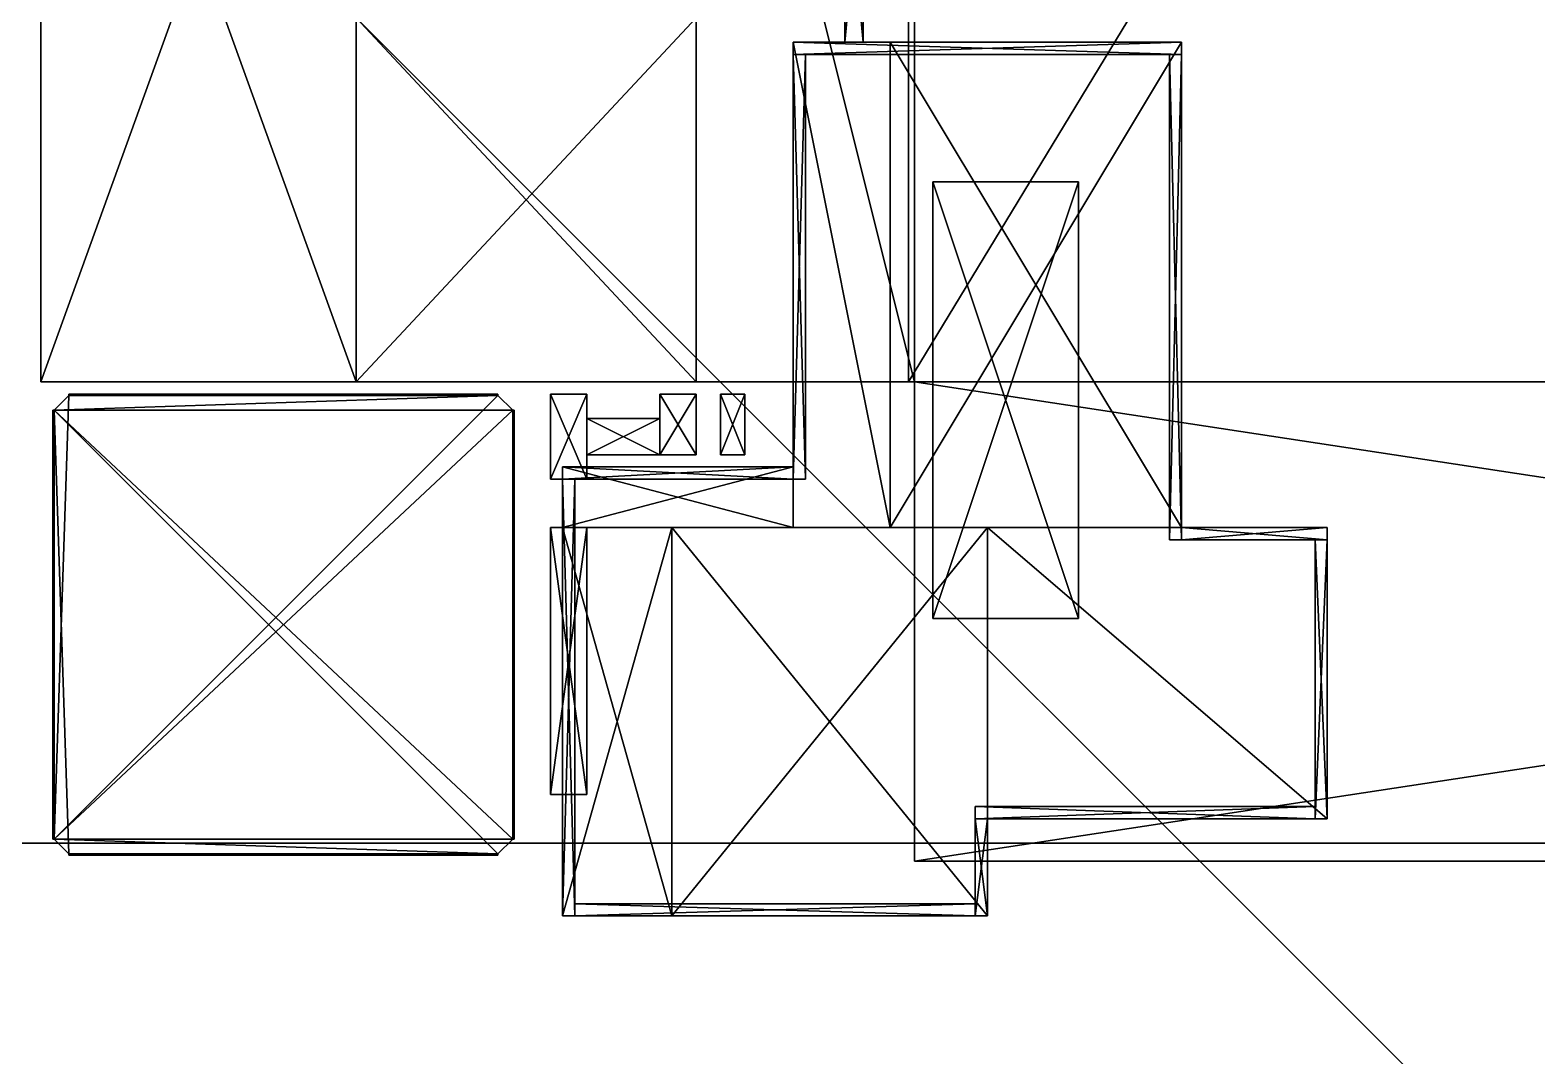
# Model space of a CAD drawing. Extents: x -6144 to 9632, y -5120 to 9632.
# Drawn here: x 8270.5 to 8767.1, y 7663.8 to 8002 of the extents above; entities that cross this region are included whole.
import ezdxf

# ---------------------------------------------------------------- set-up
doc = ezdxf.new("R2010")
doc.units = 0

msp = doc.modelspace()

# ---------------------------------------------------------------- meshes
at = {"layer": 'OBJECT103', "color": 50}
mesh = msp.add_polyface(dxfattribs=at)
corners = [(8586, 7838, 10688), (8698, 7838, 10688), (8698, 7838, 10864), (8586, 7838, 10864), (8586, 7742, 10688), (8698, 7742, 10688), (8586, 7742, 10864), (8698, 7742, 10864)]
mesh.append_faces([[corners[k] for k in face] for face in [(1, 3, 0), (0, 5, 1), (3, 7, 6), (0, 6, 4), (1, 7, 2), (4, 7, 5)]], dxfattribs={"vtx0": -1})
mesh.append_faces([[corners[k] for k in face] for face in [(1, 2, 3), (0, 4, 5), (3, 2, 7), (0, 3, 6), (1, 5, 7), (4, 6, 7)]], dxfattribs={"vtx2": -1})
at = {"layer": 'OBJECT120', "color": 50}
mesh = msp.add_polyface(dxfattribs=at)
corners = [(8522, 7994, 10865), (8522, 7994, 10864), (8522, 7998, 10864), (8522, 7998, 10865), (8650, 7998, 10865), (8650, 7998, 10864), (8650, 7994, 10864), (8650, 7994, 10865)]
mesh.append_faces([[corners[k] for k in face] for face in [(1, 3, 0), (5, 7, 4), (6, 0, 7), (2, 4, 3), (1, 5, 2), (3, 7, 0)]], dxfattribs={"vtx0": -1})
mesh.append_faces([[corners[k] for k in face] for face in [(1, 2, 3), (5, 6, 7), (6, 1, 0), (2, 5, 4), (1, 6, 5), (3, 4, 7)]], dxfattribs={"vtx2": -1})
at = {"layer": 'OBJECT121', "color": 50}
mesh = msp.add_polyface(dxfattribs=at)
corners = [(8646, 7834, 10865), (8646, 7834, 10864), (8646, 7994, 10864), (8646, 7994, 10865), (8650, 7994, 10865), (8650, 7994, 10864), (8650, 7834, 10864), (8650, 7834, 10865)]
mesh.append_faces([[corners[k] for k in face] for face in [(1, 3, 0), (5, 7, 4), (6, 0, 7), (2, 4, 3), (1, 5, 2), (3, 7, 0)]], dxfattribs={"vtx0": -1})
mesh.append_faces([[corners[k] for k in face] for face in [(1, 2, 3), (5, 6, 7), (6, 1, 0), (2, 5, 4), (1, 6, 5), (3, 4, 7)]], dxfattribs={"vtx2": -1})
at = {"layer": 'OBJECT122', "color": 50}
mesh = msp.add_polyface(dxfattribs=at)
corners = [(8698, 7838, 10865), (8698, 7838, 10864), (8698, 7834, 10864), (8698, 7834, 10865), (8650, 7834, 10864), (8650, 7834, 10865), (8650, 7838, 10864), (8650, 7838, 10865)]
mesh.append_faces([[corners[k] for k in face] for face in [(1, 3, 0), (2, 5, 3), (1, 7, 6), (2, 6, 4), (0, 5, 7), (4, 7, 5)]], dxfattribs={"vtx0": -1})
mesh.append_faces([[corners[k] for k in face] for face in [(1, 2, 3), (2, 4, 5), (1, 0, 7), (2, 1, 6), (0, 3, 5), (4, 6, 7)]], dxfattribs={"vtx2": -1})
at = {"layer": 'OBJECT123', "color": 50}
mesh = msp.add_polyface(dxfattribs=at)
corners = [(8694, 7742, 10865), (8694, 7742, 10864), (8694, 7834, 10864), (8694, 7834, 10865), (8698, 7834, 10865), (8698, 7834, 10864), (8698, 7742, 10864), (8698, 7742, 10865)]
mesh.append_faces([[corners[k] for k in face] for face in [(1, 3, 0), (5, 7, 4), (6, 0, 7), (2, 4, 3), (1, 5, 2), (3, 7, 0)]], dxfattribs={"vtx0": -1})
mesh.append_faces([[corners[k] for k in face] for face in [(1, 2, 3), (5, 6, 7), (6, 1, 0), (2, 5, 4), (1, 6, 5), (3, 4, 7)]], dxfattribs={"vtx2": -1})
at = {"layer": 'OBJECT124', "color": 50}
mesh = msp.add_polyface(dxfattribs=at)
corners = [(8582, 7742, 10865), (8582, 7746, 10865), (8694, 7746, 10865), (8694, 7742, 10865), (8582, 7746, 10864), (8582, 7742, 10864), (8694, 7742, 10864), (8694, 7746, 10864)]
mesh.append_faces([[corners[k] for k in face] for face in [(1, 3, 0), (1, 5, 4), (3, 7, 6), (0, 6, 5), (2, 4, 7), (5, 7, 4)]], dxfattribs={"vtx0": -1})
mesh.append_faces([[corners[k] for k in face] for face in [(1, 2, 3), (1, 0, 5), (3, 2, 7), (0, 3, 6), (2, 1, 4), (5, 6, 7)]], dxfattribs={"vtx2": -1})
at = {"layer": 'OBJECT125', "color": 50}
mesh = msp.add_polyface(dxfattribs=at)
corners = [(8582, 7710, 10865), (8582, 7710, 10864), (8582, 7742, 10864), (8582, 7742, 10865), (8586, 7742, 10865), (8586, 7742, 10864), (8586, 7710, 10864), (8586, 7710, 10865)]
mesh.append_faces([[corners[k] for k in face] for face in [(1, 3, 0), (5, 7, 4), (6, 0, 7), (2, 4, 3), (1, 5, 2), (3, 7, 0)]], dxfattribs={"vtx0": -1})
mesh.append_faces([[corners[k] for k in face] for face in [(1, 2, 3), (5, 6, 7), (6, 1, 0), (2, 5, 4), (1, 6, 5), (3, 4, 7)]], dxfattribs={"vtx2": -1})
at = {"layer": 'OBJECT126', "color": 50}
mesh = msp.add_polyface(dxfattribs=at)
corners = [(8450, 7710, 10865), (8450, 7710, 10864), (8450, 7714, 10864), (8450, 7714, 10865), (8582, 7714, 10865), (8582, 7714, 10864), (8582, 7710, 10864), (8582, 7710, 10865)]
mesh.append_faces([[corners[k] for k in face] for face in [(1, 3, 0), (5, 7, 4), (6, 0, 7), (2, 4, 3), (1, 5, 2), (3, 7, 0)]], dxfattribs={"vtx0": -1})
mesh.append_faces([[corners[k] for k in face] for face in [(1, 2, 3), (5, 6, 7), (6, 1, 0), (2, 5, 4), (1, 6, 5), (3, 4, 7)]], dxfattribs={"vtx2": -1})
at = {"layer": 'OBJECT139', "color": 50}
mesh = msp.add_polyface(dxfattribs=at)
corners = [(8568, 7808, 10876), (8568, 7808, 10864), (8568, 7952, 10864), (8568, 7952, 10876), (8616, 7952, 10876), (8616, 7952, 10864), (8616, 7808, 10864), (8616, 7808, 10876)]
mesh.append_faces([[corners[k] for k in face] for face in [(1, 3, 0), (5, 7, 4), (6, 0, 7), (2, 4, 3), (1, 5, 2), (3, 7, 0)]], dxfattribs={"vtx0": -1})
mesh.append_faces([[corners[k] for k in face] for face in [(1, 2, 3), (5, 6, 7), (6, 1, 0), (2, 5, 4), (1, 6, 5), (3, 4, 7)]], dxfattribs={"vtx2": -1})
at = {"layer": 'OBJECT147', "color": 50}
mesh = msp.add_polyface(dxfattribs=at)
corners = [(8482, 7710, 10864), (8482, 7710, 10688), (8482, 7838, 10688), (8482, 7838, 10864), (8586, 7838, 10864), (8586, 7838, 10688), (8586, 7710, 10688), (8586, 7710, 10864)]
mesh.append_faces([[corners[k] for k in face] for face in [(1, 3, 0), (5, 7, 4), (6, 0, 7), (2, 4, 3), (1, 5, 2), (3, 7, 0)]], dxfattribs={"vtx0": -1})
mesh.append_faces([[corners[k] for k in face] for face in [(1, 2, 3), (5, 6, 7), (6, 1, 0), (2, 5, 4), (1, 6, 5), (3, 4, 7)]], dxfattribs={"vtx2": -1})
at = {"layer": 'OBJECT148', "color": 50}
mesh = msp.add_polyface(dxfattribs=at)
corners = [(8482, 7838, 10864), (8482, 7838, 10732), (8482, 7710, 10732), (8482, 7710, 10864), (8446, 7710, 10732), (8446, 7710, 10864), (8446, 7838, 10732), (8446, 7838, 10864)]
mesh.append_faces([[corners[k] for k in face] for face in [(1, 3, 0), (2, 5, 3), (1, 7, 6), (2, 6, 4), (0, 5, 7), (4, 7, 5)]], dxfattribs={"vtx0": -1})
mesh.append_faces([[corners[k] for k in face] for face in [(1, 2, 3), (2, 4, 5), (1, 0, 7), (2, 1, 6), (0, 3, 5), (4, 6, 7)]], dxfattribs={"vtx2": -1})
at = {"layer": 'OBJECT149', "color": 50}
mesh = msp.add_polyface(dxfattribs=at)
corners = [(8554, 7838, 10864), (8554, 7838, 10688), (8554, 7998, 10688), (8554, 7998, 10864), (8650, 7998, 10864), (8650, 7998, 10688), (8650, 7838, 10688), (8650, 7838, 10864)]
mesh.append_faces([[corners[k] for k in face] for face in [(1, 3, 0), (5, 7, 4), (6, 0, 7), (2, 4, 3), (1, 5, 2), (3, 7, 0)]], dxfattribs={"vtx0": -1})
mesh.append_faces([[corners[k] for k in face] for face in [(1, 2, 3), (5, 6, 7), (6, 1, 0), (2, 5, 4), (1, 6, 5), (3, 4, 7)]], dxfattribs={"vtx2": -1})
at = {"layer": 'OBJECT160', "color": 50}
mesh = msp.add_polyface(dxfattribs=at)
corners = [(8522, 7854, 10865), (8522, 7854, 10864), (8522, 7994, 10864), (8522, 7994, 10865), (8526, 7994, 10865), (8526, 7994, 10864), (8526, 7854, 10864), (8526, 7854, 10865)]
mesh.append_faces([[corners[k] for k in face] for face in [(1, 3, 0), (5, 7, 4), (6, 0, 7), (2, 4, 3), (1, 5, 2), (3, 7, 0)]], dxfattribs={"vtx0": -1})
mesh.append_faces([[corners[k] for k in face] for face in [(1, 2, 3), (5, 6, 7), (6, 1, 0), (2, 5, 4), (1, 6, 5), (3, 4, 7)]], dxfattribs={"vtx2": -1})
at = {"layer": 'OBJECT161', "color": 50}
mesh = msp.add_polyface(dxfattribs=at)
corners = [(8522, 7998, 10732), (8554, 7998, 10732), (8554, 7998, 10864), (8522, 7998, 10864), (8522, 7838, 10732), (8554, 7838, 10732), (8522, 7838, 10864), (8554, 7838, 10864)]
mesh.append_faces([[corners[k] for k in face] for face in [(1, 3, 0), (0, 5, 1), (3, 7, 6), (0, 6, 4), (1, 7, 2), (4, 7, 5)]], dxfattribs={"vtx0": -1})
mesh.append_faces([[corners[k] for k in face] for face in [(1, 2, 3), (0, 4, 5), (3, 2, 7), (0, 3, 6), (1, 5, 7), (4, 6, 7)]], dxfattribs={"vtx2": -1})
at = {"layer": 'OBJECT162', "color": 50}
mesh = msp.add_polyface(dxfattribs=at)
corners = [(8446, 7838, 10864), (8446, 7838, 10732), (8446, 7858, 10732), (8446, 7858, 10864), (8522, 7858, 10864), (8522, 7858, 10732), (8522, 7838, 10732), (8522, 7838, 10864)]
mesh.append_faces([[corners[k] for k in face] for face in [(1, 3, 0), (5, 7, 4), (6, 0, 7), (2, 4, 3), (1, 5, 2), (3, 7, 0)]], dxfattribs={"vtx0": -1})
mesh.append_faces([[corners[k] for k in face] for face in [(1, 2, 3), (5, 6, 7), (6, 1, 0), (2, 5, 4), (1, 6, 5), (3, 4, 7)]], dxfattribs={"vtx2": -1})
at = {"layer": 'OBJECT163', "color": 50}
mesh = msp.add_polyface(dxfattribs=at)
corners = [(8446, 7854, 10865), (8446, 7854, 10864), (8446, 7858, 10864), (8446, 7858, 10865), (8522, 7858, 10865), (8522, 7858, 10864), (8522, 7854, 10864), (8522, 7854, 10865)]
mesh.append_faces([[corners[k] for k in face] for face in [(1, 3, 0), (5, 7, 4), (6, 0, 7), (2, 4, 3), (1, 5, 2), (3, 7, 0)]], dxfattribs={"vtx0": -1})
mesh.append_faces([[corners[k] for k in face] for face in [(1, 2, 3), (5, 6, 7), (6, 1, 0), (2, 5, 4), (1, 6, 5), (3, 4, 7)]], dxfattribs={"vtx2": -1})
at = {"layer": 'OBJECT164', "color": 50}
mesh = msp.add_polyface(dxfattribs=at)
corners = [(8450, 7854, 10865), (8450, 7854, 10864), (8450, 7710, 10864), (8450, 7710, 10865), (8446, 7710, 10864), (8446, 7710, 10865), (8446, 7854, 10864), (8446, 7854, 10865)]
mesh.append_faces([[corners[k] for k in face] for face in [(1, 3, 0), (2, 5, 3), (1, 7, 6), (2, 6, 4), (0, 5, 7), (4, 7, 5)]], dxfattribs={"vtx0": -1})
mesh.append_faces([[corners[k] for k in face] for face in [(1, 2, 3), (2, 4, 5), (1, 0, 7), (2, 1, 6), (0, 3, 5), (4, 6, 7)]], dxfattribs={"vtx2": -1})
at = {"layer": 'OBJECT187', "color": 50}
mesh = msp.add_polyface(dxfattribs=at)
corners = [(8278.44043, 7735.31543, 10688), (8278.44043, 7876.686523, 10688), (8278.44043, 7876.686523, 11708), (8278.44043, 7735.31543, 11708), (8429.560547, 7876.678711, 10688), (8429.560547, 7735.320313, 10688), (8429.560547, 7735.320313, 11708), (8429.560547, 7876.678711, 11708), (8424.6875, 7730.44043, 10688), (8283.308594, 7730.44043, 10688), (8283.308594, 7730.44043, 11708), (8424.6875, 7730.44043, 11708), (8283.308594, 7881.560059, 10688), (8424.68457, 7881.560059, 10688), (8424.68457, 7881.560059, 11708), (8283.308594, 7881.560059, 11708)]
mesh.append_faces([[corners[k] for k in face] for face in [(1, 3, 0), (5, 7, 4), (9, 11, 8), (13, 15, 12), (0, 12, 1), (2, 10, 3), (1, 15, 2), (9, 3, 10), (5, 11, 6), (13, 7, 14)]], dxfattribs={"vtx0": -1})
mesh.append_faces([[corners[k] for k in face] for face in [(0, 8, 5), (0, 5, 4), (0, 4, 13), (0, 13, 12), (2, 14, 7), (2, 7, 6), (2, 6, 11), (2, 11, 10)]], dxfattribs={"vtx0": -1, "vtx2": -1})
mesh.append_faces([[corners[k] for k in face] for face in [(1, 2, 3), (5, 6, 7), (9, 10, 11), (13, 14, 15), (0, 9, 8), (2, 15, 14), (1, 12, 15), (9, 0, 3), (5, 8, 11), (13, 4, 7)]], dxfattribs={"vtx2": -1})
at = {"layer": 'OBJECT189', "color": 50}
mesh = msp.add_polyface(dxfattribs=at)
corners = [(8539, 7998, 10865), (8539, 7998, 10864), (8539, 8062, 10864), (8539, 8062, 10865), (8545, 8062, 10865), (8545, 8062, 10864), (8545, 7998, 10864), (8545, 7998, 10865)]
mesh.append_faces([[corners[k] for k in face] for face in [(1, 3, 0), (5, 7, 4), (6, 0, 7), (2, 4, 3), (1, 5, 2), (3, 7, 0)]], dxfattribs={"vtx0": -1})
mesh.append_faces([[corners[k] for k in face] for face in [(1, 2, 3), (5, 6, 7), (6, 1, 0), (2, 5, 4), (1, 6, 5), (3, 4, 7)]], dxfattribs={"vtx2": -1})
at = {"layer": 'OBJECT251', "color": 50}
mesh = msp.add_polyface(dxfattribs=at)
corners = [(8429.560547, 7735.310059, 10728), (8429.560547, 7735.310059, 10688), (8429.560547, 7876.690918, 10688), (8429.560547, 7876.690918, 10728), (8430, 7876.690918, 10728), (8430, 7876.690918, 10688), (8430, 7735.311035, 10688), (8430, 7735.311035, 10728)]
mesh.append_faces([[corners[k] for k in face] for face in [(1, 3, 0), (5, 7, 4), (6, 0, 7), (2, 4, 3), (1, 5, 2), (3, 7, 0)]], dxfattribs={"vtx0": -1})
mesh.append_faces([[corners[k] for k in face] for face in [(1, 2, 3), (5, 6, 7), (6, 1, 0), (2, 5, 4), (1, 6, 5), (3, 4, 7)]], dxfattribs={"vtx2": -1})
at = {"layer": 'OBJECT252', "color": 50}
mesh = msp.add_polyface(dxfattribs=at)
corners = [(8283.308594, 7882, 10688), (8424.69043, 7882, 10688), (8424.691406, 7882, 10728), (8283.308594, 7882, 10728), (8283.308594, 7881.560059, 10688), (8424.691406, 7881.558594, 10688), (8283.308594, 7881.558594, 10728), (8424.69043, 7881.560059, 10728)]
mesh.append_faces([[corners[k] for k in face] for face in [(1, 3, 0), (0, 5, 1), (3, 7, 6), (0, 6, 4), (1, 7, 2), (4, 7, 5)]], dxfattribs={"vtx0": -1})
mesh.append_faces([[corners[k] for k in face] for face in [(1, 2, 3), (0, 4, 5), (3, 2, 7), (0, 3, 6), (1, 5, 7), (4, 6, 7)]], dxfattribs={"vtx2": -1})
at = {"layer": 'OBJECT254', "color": 50}
mesh = msp.add_polyface(dxfattribs=at)
corners = [(8278, 7735.310059, 10728), (8278, 7735.310059, 10688), (8278, 7876.690918, 10688), (8278, 7876.690918, 10728), (8278.44043, 7876.690918, 10728), (8278.44043, 7876.690918, 10688), (8278.44043, 7735.311035, 10688), (8278.44043, 7735.311035, 10728)]
mesh.append_faces([[corners[k] for k in face] for face in [(1, 3, 0), (5, 7, 4), (6, 0, 7), (2, 4, 3), (1, 5, 2), (3, 7, 0)]], dxfattribs={"vtx0": -1})
mesh.append_faces([[corners[k] for k in face] for face in [(1, 2, 3), (5, 6, 7), (6, 1, 0), (2, 5, 4), (1, 6, 5), (3, 4, 7)]], dxfattribs={"vtx2": -1})
at = {"layer": 'OBJECT255', "color": 50}
mesh = msp.add_polyface(dxfattribs=at)
corners = [(8424.69043, 7730.440918, 10728), (8424.69043, 7730.440918, 10688), (8424.69043, 7730, 10688), (8424.69043, 7730, 10728), (8283.310547, 7730, 10688), (8283.308594, 7730, 10728), (8283.308594, 7730.44043, 10688), (8283.310547, 7730.44043, 10728)]
mesh.append_faces([[corners[k] for k in face] for face in [(1, 3, 0), (2, 5, 3), (1, 7, 6), (2, 6, 4), (0, 5, 7), (4, 7, 5)]], dxfattribs={"vtx0": -1})
mesh.append_faces([[corners[k] for k in face] for face in [(1, 2, 3), (2, 4, 5), (1, 0, 7), (2, 1, 6), (0, 3, 5), (4, 6, 7)]], dxfattribs={"vtx2": -1})
at = {"layer": 'OBJECT313', "color": 50}
mesh = msp.add_polyface(dxfattribs=at)
corners = [(6752, 6752, 10656), (6752, 6752, 10176), (6752, 9632, 10176), (6752, 9632, 10656), (9632, 9632, 10656), (9632, 9632, 10176), (9632, 6752, 10176), (9632, 6752, 10656)]
mesh.append_faces([[corners[k] for k in face] for face in [(1, 3, 0), (5, 7, 4), (6, 0, 7), (2, 4, 3), (1, 5, 2), (3, 7, 0)]], dxfattribs={"vtx0": -1})
mesh.append_faces([[corners[k] for k in face] for face in [(1, 2, 3), (5, 6, 7), (6, 1, 0), (2, 5, 4), (1, 6, 5), (3, 4, 7)]], dxfattribs={"vtx2": -1})
at = {"layer": 'OBJECT320', "color": 50}
mesh = msp.add_polyface(dxfattribs=at)
corners = [(6752, 9632, 12000), (6752, 6752, 12000), (9632, 6752, 12000), (9632, 9632, 12000), (6752, 6752, 12224), (6752, 9632, 12224), (9632, 9632, 12224), (9632, 6752, 12224)]
mesh.append_faces([[corners[k] for k in face] for face in [(1, 3, 0), (5, 7, 4), (0, 4, 1), (2, 6, 3), (1, 7, 2), (3, 5, 0)]], dxfattribs={"vtx0": -1})
mesh.append_faces([[corners[k] for k in face] for face in [(1, 2, 3), (5, 6, 7), (0, 5, 4), (2, 7, 6), (1, 4, 7), (3, 6, 5)]], dxfattribs={"vtx2": -1})
at = {"layer": 'OBJECT340', "color": 50}
mesh = msp.add_polyface(dxfattribs=at)
corners = [(8560, 7886, 10687), (8560, 7886, 10656), (8560, 9600, 10656), (8560, 9600, 10687), (9600, 9600, 10687), (9600, 9600, 10656), (9600, 7886, 10656), (9600, 7886, 10687)]
mesh.append_faces([[corners[k] for k in face] for face in [(1, 3, 0), (5, 7, 4), (6, 0, 7), (2, 4, 3), (1, 5, 2), (3, 7, 0)]], dxfattribs={"vtx0": -1})
mesh.append_faces([[corners[k] for k in face] for face in [(1, 2, 3), (5, 6, 7), (6, 1, 0), (2, 5, 4), (1, 6, 5), (3, 4, 7)]], dxfattribs={"vtx2": -1})
at = {"layer": 'OBJECT341', "color": 50}
mesh = msp.add_polyface(dxfattribs=at)
corners = [(8128, 7734, 10656), (8128, 6784, 10656), (9600, 6784, 10656), (9600, 7734, 10656), (8128, 6784, 10687), (8128, 7734, 10687), (9600, 7734, 10687), (9600, 6784, 10687)]
mesh.append_faces([[corners[k] for k in face] for face in [(1, 3, 0), (5, 7, 4), (0, 4, 1), (2, 6, 3), (1, 7, 2), (3, 5, 0)]], dxfattribs={"vtx0": -1})
mesh.append_faces([[corners[k] for k in face] for face in [(1, 2, 3), (5, 6, 7), (0, 5, 4), (2, 7, 6), (1, 4, 7), (3, 6, 5)]], dxfattribs={"vtx2": -1})
at = {"layer": 'OBJECT347', "color": 50}
mesh = msp.add_polyface(dxfattribs=at)
corners = [(8562, 7728, 10687), (8562, 7728, 10656), (8562, 7886, 10656), (8562, 7886, 10687), (9600, 7886, 10687), (9600, 7886, 10656), (9600, 7728, 10656), (9600, 7728, 10687)]
mesh.append_faces([[corners[k] for k in face] for face in [(1, 3, 0), (5, 7, 4), (6, 0, 7), (2, 4, 3), (1, 5, 2), (3, 7, 0)]], dxfattribs={"vtx0": -1})
mesh.append_faces([[corners[k] for k in face] for face in [(1, 2, 3), (5, 6, 7), (6, 1, 0), (2, 5, 4), (1, 6, 5), (3, 4, 7)]], dxfattribs={"vtx2": -1})
at = {"layer": 'OBJECT421', "color": 50}
mesh = msp.add_polyface(dxfattribs=at)
corners = [(8278, 7735.310059, 11020), (8278, 7735.310059, 10728), (8278, 7876.690918, 10728), (8278, 7876.690918, 11020), (8278.44043, 7876.690918, 11020), (8278.44043, 7876.690918, 10728), (8278.44043, 7735.311035, 10728), (8278.44043, 7735.311035, 11020)]
mesh.append_faces([[corners[k] for k in face] for face in [(1, 3, 0), (5, 7, 4), (6, 0, 7), (2, 4, 3), (1, 5, 2), (3, 7, 0)]], dxfattribs={"vtx0": -1})
mesh.append_faces([[corners[k] for k in face] for face in [(1, 2, 3), (5, 6, 7), (6, 1, 0), (2, 5, 4), (1, 6, 5), (3, 4, 7)]], dxfattribs={"vtx2": -1})
at = {"layer": 'OBJECT422', "color": 50}
mesh = msp.add_polyface(dxfattribs=at)
corners = [(8429.560547, 7735.310059, 11020), (8429.560547, 7735.310059, 10728), (8429.560547, 7876.690918, 10728), (8429.560547, 7876.690918, 11020), (8430, 7876.690918, 11020), (8430, 7876.690918, 10728), (8430, 7735.311035, 10728), (8430, 7735.311035, 11020)]
mesh.append_faces([[corners[k] for k in face] for face in [(1, 3, 0), (5, 7, 4), (6, 0, 7), (2, 4, 3), (1, 5, 2), (3, 7, 0)]], dxfattribs={"vtx0": -1})
mesh.append_faces([[corners[k] for k in face] for face in [(1, 2, 3), (5, 6, 7), (6, 1, 0), (2, 5, 4), (1, 6, 5), (3, 4, 7)]], dxfattribs={"vtx2": -1})
at = {"layer": 'OBJECT423', "color": 50}
mesh = msp.add_polyface(dxfattribs=at)
corners = [(8424.691406, 7881.560059, 10728), (8283.308594, 7881.560059, 10728), (8283.308594, 7881.560059, 11020), (8424.69043, 7881.560059, 11020), (8283.308594, 7882, 10728), (8424.69043, 7882, 10728), (8424.691406, 7882, 11020), (8283.308594, 7882, 11020)]
mesh.append_faces([[corners[k] for k in face] for face in [(1, 3, 0), (5, 7, 4), (4, 0, 5), (2, 6, 3), (1, 7, 2), (5, 3, 6)]], dxfattribs={"vtx0": -1})
mesh.append_faces([[corners[k] for k in face] for face in [(1, 2, 3), (5, 6, 7), (4, 1, 0), (2, 7, 6), (1, 4, 7), (5, 0, 3)]], dxfattribs={"vtx2": -1})
at = {"layer": 'OBJECT426', "color": 50}
mesh = msp.add_polyface(dxfattribs=at)
corners = [(8283.310547, 7730, 11020), (8283.310547, 7730, 10728), (8283.310547, 7730.440918, 10728), (8283.310547, 7730.440918, 11020), (8424.69043, 7730.440918, 11020), (8424.69043, 7730.440918, 10728), (8424.69043, 7730, 10728), (8424.69043, 7730, 11020)]
mesh.append_faces([[corners[k] for k in face] for face in [(1, 3, 0), (5, 7, 4), (6, 0, 7), (2, 4, 3), (1, 5, 2), (3, 7, 0)]], dxfattribs={"vtx0": -1})
mesh.append_faces([[corners[k] for k in face] for face in [(1, 2, 3), (5, 6, 7), (6, 1, 0), (2, 5, 4), (1, 6, 5), (3, 4, 7)]], dxfattribs={"vtx2": -1})
at = {"layer": 'OBJECT427', "color": 50}
mesh = msp.add_polyface(dxfattribs=at)
corners = [(8429.560547, 7735.310059, 11704), (8429.560547, 7735.310059, 11680), (8429.560547, 7876.690918, 11680), (8429.560547, 7876.690918, 11704), (8430, 7876.690918, 11704), (8430, 7876.690918, 11680), (8430, 7735.311035, 11680), (8430, 7735.311035, 11704)]
mesh.append_faces([[corners[k] for k in face] for face in [(1, 3, 0), (5, 7, 4), (6, 0, 7), (2, 4, 3), (1, 5, 2), (3, 7, 0)]], dxfattribs={"vtx0": -1})
mesh.append_faces([[corners[k] for k in face] for face in [(1, 2, 3), (5, 6, 7), (6, 1, 0), (2, 5, 4), (1, 6, 5), (3, 4, 7)]], dxfattribs={"vtx2": -1})
at = {"layer": 'OBJECT428', "color": 50}
mesh = msp.add_polyface(dxfattribs=at)
corners = [(8283.308594, 7882, 11680), (8283.308594, 7881.558594, 11680), (8424.691406, 7881.5625, 11680), (8424.691406, 7882, 11680), (8283.308594, 7881.5625, 11704), (8283.308594, 7882, 11704), (8424.69043, 7882, 11704), (8424.69043, 7881.558594, 11704)]
mesh.append_faces([[corners[k] for k in face] for face in [(1, 3, 0), (5, 7, 4), (0, 4, 1), (2, 6, 3), (1, 7, 2), (3, 5, 0)]], dxfattribs={"vtx0": -1})
mesh.append_faces([[corners[k] for k in face] for face in [(1, 2, 3), (5, 6, 7), (0, 5, 4), (2, 7, 6), (1, 4, 7), (3, 6, 5)]], dxfattribs={"vtx2": -1})
at = {"layer": 'OBJECT429', "color": 50}
mesh = msp.add_polyface(dxfattribs=at)
corners = [(8283.310547, 7881.560059, 11680), (8283.310547, 7881.560059, 11376), (8283.310547, 7882, 11376), (8283.310547, 7882, 11680), (8424.69043, 7882, 11680), (8424.69043, 7882, 11376), (8424.69043, 7881.561035, 11376), (8424.69043, 7881.561035, 11680)]
mesh.append_faces([[corners[k] for k in face] for face in [(1, 3, 0), (5, 7, 4), (6, 0, 7), (2, 4, 3), (1, 5, 2), (3, 7, 0)]], dxfattribs={"vtx0": -1})
mesh.append_faces([[corners[k] for k in face] for face in [(1, 2, 3), (5, 6, 7), (6, 1, 0), (2, 5, 4), (1, 6, 5), (3, 4, 7)]], dxfattribs={"vtx2": -1})
at = {"layer": 'OBJECT430', "color": 50}
mesh = msp.add_polyface(dxfattribs=at)
corners = [(8429.558594, 7735.308594, 11680), (8429.558594, 7735.308594, 11376), (8429.558594, 7876.690918, 11376), (8429.558594, 7876.690918, 11680), (8430, 7876.690918, 11680), (8430, 7876.690918, 11376), (8430, 7735.308594, 11376), (8430, 7735.308594, 11680)]
mesh.append_faces([[corners[k] for k in face] for face in [(1, 3, 0), (5, 7, 4), (6, 0, 7), (2, 4, 3), (1, 5, 2), (3, 7, 0)]], dxfattribs={"vtx0": -1})
mesh.append_faces([[corners[k] for k in face] for face in [(1, 2, 3), (5, 6, 7), (6, 1, 0), (2, 5, 4), (1, 6, 5), (3, 4, 7)]], dxfattribs={"vtx2": -1})
at = {"layer": 'OBJECT431', "color": 50}
mesh = msp.add_polyface(dxfattribs=at)
corners = [(8430, 7735.310059, 11360), (8429.558594, 7735.310059, 11360), (8429.558594, 7735.310059, 11376), (8430, 7735.310059, 11376), (8429.558594, 7876.69043, 11360), (8430, 7876.69043, 11360), (8430, 7876.69043, 11376), (8429.558594, 7876.69043, 11376)]
mesh.append_faces([[corners[k] for k in face] for face in [(1, 3, 0), (5, 7, 4), (4, 0, 5), (2, 6, 3), (1, 7, 2), (5, 3, 6)]], dxfattribs={"vtx0": -1})
mesh.append_faces([[corners[k] for k in face] for face in [(1, 2, 3), (5, 6, 7), (4, 1, 0), (2, 7, 6), (1, 4, 7), (5, 0, 3)]], dxfattribs={"vtx2": -1})
at = {"layer": 'OBJECT432', "color": 50}
mesh = msp.add_polyface(dxfattribs=at)
corners = [(8283.310547, 7881.560059, 11376), (8283.310547, 7881.560059, 11360), (8283.310547, 7882, 11360), (8283.310547, 7882, 11376), (8424.69043, 7882, 11376), (8424.69043, 7882, 11360), (8424.69043, 7881.561035, 11360), (8424.69043, 7881.561035, 11376)]
mesh.append_faces([[corners[k] for k in face] for face in [(1, 3, 0), (5, 7, 4), (6, 0, 7), (2, 4, 3), (1, 5, 2), (3, 7, 0)]], dxfattribs={"vtx0": -1})
mesh.append_faces([[corners[k] for k in face] for face in [(1, 2, 3), (5, 6, 7), (6, 1, 0), (2, 5, 4), (1, 6, 5), (3, 4, 7)]], dxfattribs={"vtx2": -1})
at = {"layer": 'OBJECT433', "color": 50}
mesh = msp.add_polyface(dxfattribs=at)
corners = [(8429.560547, 7735.310059, 11360), (8429.560547, 7735.310059, 11036), (8429.560547, 7876.690918, 11036), (8429.560547, 7876.690918, 11360), (8430, 7876.690918, 11360), (8430, 7876.690918, 11036), (8430, 7735.311035, 11036), (8430, 7735.311035, 11360)]
mesh.append_faces([[corners[k] for k in face] for face in [(1, 3, 0), (5, 7, 4), (6, 0, 7), (2, 4, 3), (1, 5, 2), (3, 7, 0)]], dxfattribs={"vtx0": -1})
mesh.append_faces([[corners[k] for k in face] for face in [(1, 2, 3), (5, 6, 7), (6, 1, 0), (2, 5, 4), (1, 6, 5), (3, 4, 7)]], dxfattribs={"vtx2": -1})
at = {"layer": 'OBJECT434', "color": 50}
mesh = msp.add_polyface(dxfattribs=at)
corners = [(8429.560547, 7735.310059, 11036), (8429.560547, 7735.310059, 11020), (8429.560547, 7876.690918, 11020), (8429.560547, 7876.690918, 11036), (8430, 7876.690918, 11036), (8430, 7876.690918, 11020), (8430, 7735.311035, 11020), (8430, 7735.311035, 11036)]
mesh.append_faces([[corners[k] for k in face] for face in [(1, 3, 0), (5, 7, 4), (6, 0, 7), (2, 4, 3), (1, 5, 2), (3, 7, 0)]], dxfattribs={"vtx0": -1})
mesh.append_faces([[corners[k] for k in face] for face in [(1, 2, 3), (5, 6, 7), (6, 1, 0), (2, 5, 4), (1, 6, 5), (3, 4, 7)]], dxfattribs={"vtx2": -1})
at = {"layer": 'OBJECT435', "color": 50}
mesh = msp.add_polyface(dxfattribs=at)
corners = [(8283.310547, 7881.560059, 11036), (8283.310547, 7881.560059, 11020), (8283.310547, 7882, 11020), (8283.310547, 7882, 11036), (8424.69043, 7882, 11036), (8424.69043, 7882, 11020), (8424.69043, 7881.561035, 11020), (8424.69043, 7881.561035, 11036)]
mesh.append_faces([[corners[k] for k in face] for face in [(1, 3, 0), (5, 7, 4), (6, 0, 7), (2, 4, 3), (1, 5, 2), (3, 7, 0)]], dxfattribs={"vtx0": -1})
mesh.append_faces([[corners[k] for k in face] for face in [(1, 2, 3), (5, 6, 7), (6, 1, 0), (2, 5, 4), (1, 6, 5), (3, 4, 7)]], dxfattribs={"vtx2": -1})
at = {"layer": 'OBJECT436', "color": 50}
mesh = msp.add_polyface(dxfattribs=at)
corners = [(8283.308594, 7882, 11036), (8283.308594, 7881.558594, 11036), (8424.691406, 7881.5625, 11036), (8424.691406, 7882, 11036), (8283.308594, 7881.5625, 11360), (8283.308594, 7882, 11360), (8424.69043, 7882, 11360), (8424.69043, 7881.558594, 11360)]
mesh.append_faces([[corners[k] for k in face] for face in [(1, 3, 0), (5, 7, 4), (0, 4, 1), (2, 6, 3), (1, 7, 2), (3, 5, 0)]], dxfattribs={"vtx0": -1})
mesh.append_faces([[corners[k] for k in face] for face in [(1, 2, 3), (5, 6, 7), (0, 5, 4), (2, 7, 6), (1, 4, 7), (3, 6, 5)]], dxfattribs={"vtx2": -1})
at = {"layer": 'OBJECT449', "color": 50}
mesh = msp.add_polyface(dxfattribs=at)
corners = [(8278, 7735.310059, 11704), (8278, 7735.310059, 11680), (8278, 7876.690918, 11680), (8278, 7876.690918, 11704), (8278.44043, 7876.690918, 11704), (8278.44043, 7876.690918, 11680), (8278.44043, 7735.311035, 11680), (8278.44043, 7735.311035, 11704)]
mesh.append_faces([[corners[k] for k in face] for face in [(1, 3, 0), (5, 7, 4), (6, 0, 7), (2, 4, 3), (1, 5, 2), (3, 7, 0)]], dxfattribs={"vtx0": -1})
mesh.append_faces([[corners[k] for k in face] for face in [(1, 2, 3), (5, 6, 7), (6, 1, 0), (2, 5, 4), (1, 6, 5), (3, 4, 7)]], dxfattribs={"vtx2": -1})
at = {"layer": 'OBJECT450', "color": 50}
mesh = msp.add_polyface(dxfattribs=at)
corners = [(8283.310547, 7730, 11704), (8283.310547, 7730, 11680), (8283.310547, 7730.440918, 11680), (8283.310547, 7730.440918, 11704), (8424.69043, 7730.440918, 11704), (8424.69043, 7730.440918, 11680), (8424.69043, 7730, 11680), (8424.69043, 7730, 11704)]
mesh.append_faces([[corners[k] for k in face] for face in [(1, 3, 0), (5, 7, 4), (6, 0, 7), (2, 4, 3), (1, 5, 2), (3, 7, 0)]], dxfattribs={"vtx0": -1})
mesh.append_faces([[corners[k] for k in face] for face in [(1, 2, 3), (5, 6, 7), (6, 1, 0), (2, 5, 4), (1, 6, 5), (3, 4, 7)]], dxfattribs={"vtx2": -1})
at = {"layer": 'OBJECT451', "color": 50}
mesh = msp.add_polyface(dxfattribs=at)
corners = [(8278, 7735.308594, 11680), (8278, 7735.308594, 11376), (8278, 7876.690918, 11376), (8278, 7876.690918, 11680), (8278.438477, 7876.690918, 11680), (8278.438477, 7876.690918, 11376), (8278.438477, 7735.308594, 11376), (8278.438477, 7735.308594, 11680)]
mesh.append_faces([[corners[k] for k in face] for face in [(1, 3, 0), (5, 7, 4), (6, 0, 7), (2, 4, 3), (1, 5, 2), (3, 7, 0)]], dxfattribs={"vtx0": -1})
mesh.append_faces([[corners[k] for k in face] for face in [(1, 2, 3), (5, 6, 7), (6, 1, 0), (2, 5, 4), (1, 6, 5), (3, 4, 7)]], dxfattribs={"vtx2": -1})
at = {"layer": 'OBJECT452', "color": 50}
mesh = msp.add_polyface(dxfattribs=at)
corners = [(8283.308594, 7730.441406, 11376), (8283.308594, 7730, 11376), (8424.691406, 7730, 11376), (8424.691406, 7730.44043, 11376), (8283.308594, 7730, 11680), (8283.308594, 7730.44043, 11680), (8424.69043, 7730.441406, 11680), (8424.69043, 7730, 11680)]
mesh.append_faces([[corners[k] for k in face] for face in [(1, 3, 0), (5, 7, 4), (0, 4, 1), (2, 6, 3), (1, 7, 2), (3, 5, 0)]], dxfattribs={"vtx0": -1})
mesh.append_faces([[corners[k] for k in face] for face in [(1, 2, 3), (5, 6, 7), (0, 5, 4), (2, 7, 6), (1, 4, 7), (3, 6, 5)]], dxfattribs={"vtx2": -1})
at = {"layer": 'OBJECT453', "color": 50}
mesh = msp.add_polyface(dxfattribs=at)
corners = [(8278, 7735.310059, 11376), (8278, 7735.310059, 11360), (8278, 7876.690918, 11360), (8278, 7876.690918, 11376), (8278.44043, 7876.690918, 11376), (8278.44043, 7876.690918, 11360), (8278.44043, 7735.311035, 11360), (8278.44043, 7735.311035, 11376)]
mesh.append_faces([[corners[k] for k in face] for face in [(1, 3, 0), (5, 7, 4), (6, 0, 7), (2, 4, 3), (1, 5, 2), (3, 7, 0)]], dxfattribs={"vtx0": -1})
mesh.append_faces([[corners[k] for k in face] for face in [(1, 2, 3), (5, 6, 7), (6, 1, 0), (2, 5, 4), (1, 6, 5), (3, 4, 7)]], dxfattribs={"vtx2": -1})
at = {"layer": 'OBJECT454', "color": 50}
mesh = msp.add_polyface(dxfattribs=at)
corners = [(8283.310547, 7730, 11376), (8283.310547, 7730, 11360), (8283.310547, 7730.440918, 11360), (8283.310547, 7730.440918, 11376), (8424.69043, 7730.440918, 11376), (8424.69043, 7730.440918, 11360), (8424.69043, 7730, 11360), (8424.69043, 7730, 11376)]
mesh.append_faces([[corners[k] for k in face] for face in [(1, 3, 0), (5, 7, 4), (6, 0, 7), (2, 4, 3), (1, 5, 2), (3, 7, 0)]], dxfattribs={"vtx0": -1})
mesh.append_faces([[corners[k] for k in face] for face in [(1, 2, 3), (5, 6, 7), (6, 1, 0), (2, 5, 4), (1, 6, 5), (3, 4, 7)]], dxfattribs={"vtx2": -1})
at = {"layer": 'OBJECT455', "color": 50}
mesh = msp.add_polyface(dxfattribs=at)
corners = [(8424.691406, 7730, 11036), (8283.308594, 7730, 11036), (8283.308594, 7730, 11360), (8424.69043, 7730, 11360), (8283.308594, 7730.44043, 11036), (8424.69043, 7730.44043, 11036), (8424.691406, 7730.44043, 11360), (8283.308594, 7730.44043, 11360)]
mesh.append_faces([[corners[k] for k in face] for face in [(1, 3, 0), (5, 7, 4), (4, 0, 5), (2, 6, 3), (1, 7, 2), (5, 3, 6)]], dxfattribs={"vtx0": -1})
mesh.append_faces([[corners[k] for k in face] for face in [(1, 2, 3), (5, 6, 7), (4, 1, 0), (2, 7, 6), (1, 4, 7), (5, 0, 3)]], dxfattribs={"vtx2": -1})
at = {"layer": 'OBJECT456', "color": 50}
mesh = msp.add_polyface(dxfattribs=at)
corners = [(8278, 7735.310059, 11360), (8278, 7735.310059, 11036), (8278, 7876.690918, 11036), (8278, 7876.690918, 11360), (8278.44043, 7876.690918, 11360), (8278.44043, 7876.690918, 11036), (8278.44043, 7735.311035, 11036), (8278.44043, 7735.311035, 11360)]
mesh.append_faces([[corners[k] for k in face] for face in [(1, 3, 0), (5, 7, 4), (6, 0, 7), (2, 4, 3), (1, 5, 2), (3, 7, 0)]], dxfattribs={"vtx0": -1})
mesh.append_faces([[corners[k] for k in face] for face in [(1, 2, 3), (5, 6, 7), (6, 1, 0), (2, 5, 4), (1, 6, 5), (3, 4, 7)]], dxfattribs={"vtx2": -1})
at = {"layer": 'OBJECT457', "color": 50}
mesh = msp.add_polyface(dxfattribs=at)
corners = [(8278, 7735.310059, 11036), (8278, 7735.310059, 11020), (8278, 7876.690918, 11020), (8278, 7876.690918, 11036), (8278.44043, 7876.690918, 11036), (8278.44043, 7876.690918, 11020), (8278.44043, 7735.311035, 11020), (8278.44043, 7735.311035, 11036)]
mesh.append_faces([[corners[k] for k in face] for face in [(1, 3, 0), (5, 7, 4), (6, 0, 7), (2, 4, 3), (1, 5, 2), (3, 7, 0)]], dxfattribs={"vtx0": -1})
mesh.append_faces([[corners[k] for k in face] for face in [(1, 2, 3), (5, 6, 7), (6, 1, 0), (2, 5, 4), (1, 6, 5), (3, 4, 7)]], dxfattribs={"vtx2": -1})
at = {"layer": 'OBJECT458', "color": 50}
mesh = msp.add_polyface(dxfattribs=at)
corners = [(8283.310547, 7730, 11036), (8283.310547, 7730, 11020), (8283.310547, 7730.440918, 11020), (8283.310547, 7730.440918, 11036), (8424.69043, 7730.440918, 11036), (8424.69043, 7730.440918, 11020), (8424.69043, 7730, 11020), (8424.69043, 7730, 11036)]
mesh.append_faces([[corners[k] for k in face] for face in [(1, 3, 0), (5, 7, 4), (6, 0, 7), (2, 4, 3), (1, 5, 2), (3, 7, 0)]], dxfattribs={"vtx0": -1})
mesh.append_faces([[corners[k] for k in face] for face in [(1, 2, 3), (5, 6, 7), (6, 1, 0), (2, 5, 4), (1, 6, 5), (3, 4, 7)]], dxfattribs={"vtx2": -1})
at = {"layer": 'OBJECT868', "color": 50}
mesh = msp.add_polyface(dxfattribs=at)
corners = [(8274, 7886, 10680), (8274, 7886, 10656), (8274, 8174, 10656), (8274, 8174, 10680), (8378, 8174, 10680), (8378, 8174, 10656), (8378, 7886, 10656), (8378, 7886, 10680)]
mesh.append_faces([[corners[k] for k in face] for face in [(1, 3, 0), (5, 7, 4), (6, 0, 7), (2, 4, 3), (1, 5, 2), (3, 7, 0)]], dxfattribs={"vtx0": -1})
mesh.append_faces([[corners[k] for k in face] for face in [(1, 2, 3), (5, 6, 7), (6, 1, 0), (2, 5, 4), (1, 6, 5), (3, 4, 7)]], dxfattribs={"vtx2": -1})
at = {"layer": 'OBJECT870', "color": 50}
mesh = msp.add_polyface(dxfattribs=at)
corners = [(8490, 8174, 10656), (8562, 8174, 10656), (8562, 8174, 10680), (8490, 8174, 10680), (8490, 7886, 10656), (8562, 7886, 10656), (8490, 7886, 10680), (8562, 7886, 10680)]
mesh.append_faces([[corners[k] for k in face] for face in [(1, 3, 0), (0, 5, 1), (3, 7, 6), (0, 6, 4), (1, 7, 2), (4, 7, 5)]], dxfattribs={"vtx0": -1})
mesh.append_faces([[corners[k] for k in face] for face in [(1, 2, 3), (0, 4, 5), (3, 2, 7), (0, 3, 6), (1, 5, 7), (4, 6, 7)]], dxfattribs={"vtx2": -1})
at = {"layer": 'OBJECT871', "color": 50}
mesh = msp.add_polyface(dxfattribs=at)
corners = [(8378, 7886, 10680), (8378, 7886, 10656), (8378, 8006, 10656), (8378, 8006, 10680), (8490, 8006, 10680), (8490, 8006, 10656), (8490, 7886, 10656), (8490, 7886, 10680)]
mesh.append_faces([[corners[k] for k in face] for face in [(1, 3, 0), (5, 7, 4), (6, 0, 7), (2, 4, 3), (1, 5, 2), (3, 7, 0)]], dxfattribs={"vtx0": -1})
mesh.append_faces([[corners[k] for k in face] for face in [(1, 2, 3), (5, 6, 7), (6, 1, 0), (2, 5, 4), (1, 6, 5), (3, 4, 7)]], dxfattribs={"vtx2": -1})
at = {"layer": 'OBJECT890', "color": 50}
mesh = msp.add_polyface(dxfattribs=at)
corners = [(8498, 7862, 10680), (8498, 7862, 10672), (8498, 7882, 10672), (8498, 7882, 10680), (8506, 7882, 10680), (8506, 7882, 10672), (8506, 7862, 10672), (8506, 7862, 10680)]
mesh.append_faces([[corners[k] for k in face] for face in [(1, 3, 0), (5, 7, 4), (6, 0, 7), (2, 4, 3), (1, 5, 2), (3, 7, 0)]], dxfattribs={"vtx0": -1})
mesh.append_faces([[corners[k] for k in face] for face in [(1, 2, 3), (5, 6, 7), (6, 1, 0), (2, 5, 4), (1, 6, 5), (3, 4, 7)]], dxfattribs={"vtx2": -1})
at = {"layer": 'OBJECT891', "color": 50}
mesh = msp.add_polyface(dxfattribs=at)
corners = [(8478, 7862, 10680), (8478, 7862, 10672), (8478, 7882, 10672), (8478, 7882, 10680), (8490, 7882, 10680), (8490, 7882, 10672), (8490, 7862, 10672), (8490, 7862, 10680)]
mesh.append_faces([[corners[k] for k in face] for face in [(1, 3, 0), (5, 7, 4), (6, 0, 7), (2, 4, 3), (1, 5, 2), (3, 7, 0)]], dxfattribs={"vtx0": -1})
mesh.append_faces([[corners[k] for k in face] for face in [(1, 2, 3), (5, 6, 7), (6, 1, 0), (2, 5, 4), (1, 6, 5), (3, 4, 7)]], dxfattribs={"vtx2": -1})
at = {"layer": 'OBJECT892', "color": 50}
mesh = msp.add_polyface(dxfattribs=at)
corners = [(8454, 7874, 10672), (8454, 7862, 10672), (8478, 7862, 10672), (8478, 7874, 10672), (8454, 7862, 10680), (8454, 7874, 10680), (8478, 7874, 10680), (8478, 7862, 10680)]
mesh.append_faces([[corners[k] for k in face] for face in [(1, 3, 0), (5, 7, 4), (0, 4, 1), (2, 6, 3), (1, 7, 2), (3, 5, 0)]], dxfattribs={"vtx0": -1})
mesh.append_faces([[corners[k] for k in face] for face in [(1, 2, 3), (5, 6, 7), (0, 5, 4), (2, 7, 6), (1, 4, 7), (3, 6, 5)]], dxfattribs={"vtx2": -1})
at = {"layer": 'OBJECT893', "color": 50}
mesh = msp.add_polyface(dxfattribs=at)
corners = [(8442, 7854, 10680), (8442, 7854, 10672), (8442, 7882, 10672), (8442, 7882, 10680), (8454, 7882, 10680), (8454, 7882, 10672), (8454, 7854, 10672), (8454, 7854, 10680)]
mesh.append_faces([[corners[k] for k in face] for face in [(1, 3, 0), (5, 7, 4), (6, 0, 7), (2, 4, 3), (1, 5, 2), (3, 7, 0)]], dxfattribs={"vtx0": -1})
mesh.append_faces([[corners[k] for k in face] for face in [(1, 2, 3), (5, 6, 7), (6, 1, 0), (2, 5, 4), (1, 6, 5), (3, 4, 7)]], dxfattribs={"vtx2": -1})
at = {"layer": 'OBJECT899', "color": 50}
mesh = msp.add_polyface(dxfattribs=at)
corners = [(8442, 7750, 10680), (8442, 7750, 10672), (8442, 7838, 10672), (8442, 7838, 10680), (8454, 7838, 10680), (8454, 7838, 10672), (8454, 7750, 10672), (8454, 7750, 10680)]
mesh.append_faces([[corners[k] for k in face] for face in [(1, 3, 0), (5, 7, 4), (6, 0, 7), (2, 4, 3), (1, 5, 2), (3, 7, 0)]], dxfattribs={"vtx0": -1})
mesh.append_faces([[corners[k] for k in face] for face in [(1, 2, 3), (5, 6, 7), (6, 1, 0), (2, 5, 4), (1, 6, 5), (3, 4, 7)]], dxfattribs={"vtx2": -1})

doc.saveas('drawing.dxf')
